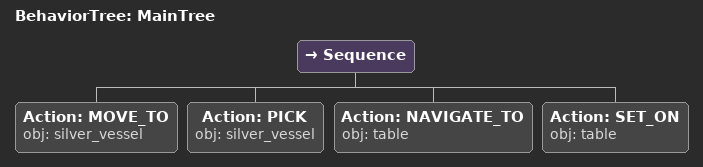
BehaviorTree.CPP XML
<root main_tree_to_execute="MainTree">
  <BehaviorTree ID="MainTree">
    <Sequence>
      <!-- Move to silver_vessel -->
      <Action ID="MOVE_TO" obj="silver_vessel" />
      <!-- Pick silver_vessel -->
      <Action ID="PICK" obj="silver_vessel" />
      <!-- Navigate to table (place beneath spoon at back_left) -->
      <Action ID="NAVIGATE_TO" obj="table" />
      <!-- Set on table -->
      <Action ID="SET_ON" obj="table" />
    </Sequence>
  </BehaviorTree>
</root>
